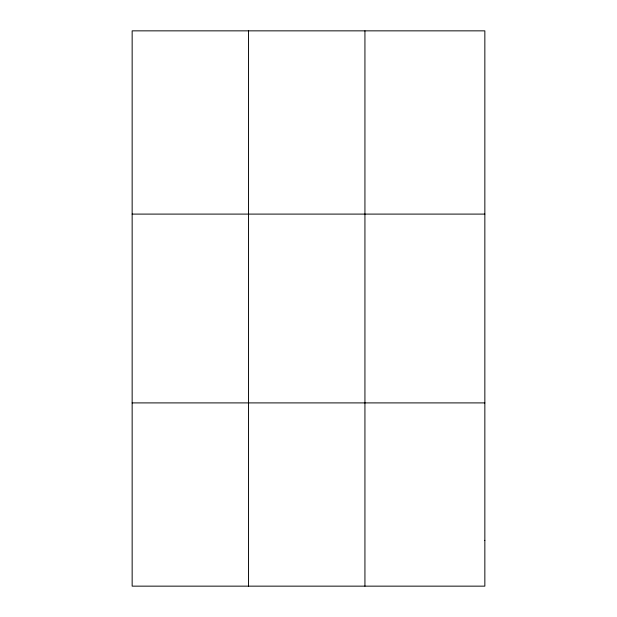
<?xml version="1.0" encoding="UTF-8"?>
<svg xmlns="http://www.w3.org/2000/svg" width="617" height="617" viewBox="0 0 617 617"><rect width="100%" height="100%" fill="white"/><g stroke="black" fill="none" stroke-linecap="round" stroke-linejoin="round"><path stroke-width="0.93" d="M248.543 586.15L248.543 30.85M364.932 586.15L364.932 30.85M132.154 214.099L484.846 214.099M132.154 402.901L484.846 402.901M484.846 540.338L484.846 586.15L132.154 586.15L132.154 30.85L484.846 30.85L484.846 540.338"/></g></svg>
